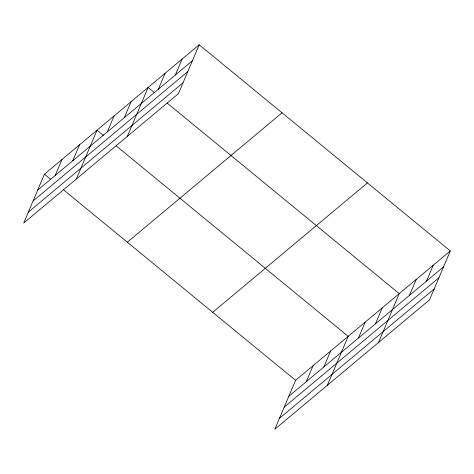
<?xml version="1.0" encoding="UTF-8"?>
<svg xmlns="http://www.w3.org/2000/svg" width="474" height="474" viewBox="0 0 474 474"><rect width="100%" height="100%" fill="white"/><g stroke="black" fill="none" stroke-linecap="round" stroke-linejoin="round"><path stroke-width="0.71" d="M199.181 44.769L44.455 174.165L23.7 223.058L178.425 93.662L199.181 44.769L450.3 250.942L429.545 299.835L274.819 429.231L295.575 380.338L450.3 250.942M55.227 175.433L61.987 159.501M72.759 160.769L79.525 144.837M76.308 179.059L97.057 130.172L103.782 135.688M107.314 131.873L114.08 115.934M124.336 117.641L131.102 101.703M127.364 136.364L148.119 87.471L154.281 92.525M158.375 89.171L165.142 73.239M175.398 74.939L182.158 59.001M306.346 381.611L313.107 365.673M323.878 366.947L330.645 351.009M327.427 385.238L348.183 336.344L116.1 145.802M358.439 338.045L365.199 322.113M375.455 323.813L382.222 307.875M378.489 342.536L399.238 293.643L167.156 103.101M409.495 295.349L416.261 279.411M426.517 281.112L433.277 265.179M37.689 190.098L192.414 60.708M33.073 200.976L187.799 71.58M28.316 212.18L183.041 82.784M127.322 242.202L282.048 112.806M212.702 312.301L367.433 182.905M288.808 396.276L443.534 266.88M284.193 407.148L438.918 277.758M279.435 418.352L434.16 288.962M44.455 174.165L50.611 179.219M63.492 189.796L295.575 380.338"/></g></svg>
